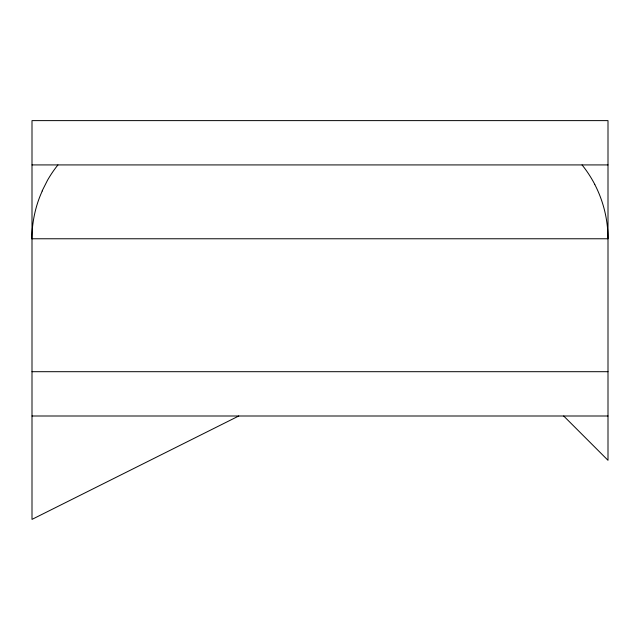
<?xml version="1.0" encoding="UTF-8"?>
<svg xmlns="http://www.w3.org/2000/svg" width="640" height="640" viewBox="0 0 640 640"><rect width="100%" height="100%" fill="white"/><g stroke="black" fill="none" stroke-linecap="round" stroke-linejoin="round"><path stroke-width="0.96" d="M42.104 190.968L47.544 180.192A126.392 89.376 90 0 1 57.928 164.936M238.768 416L32 519.384L32 120.616L608 120.616L608 460.304L563.696 416M32 164.92L608 164.92M32 238.768L608 238.768C608.016 219.928 603.432 201.112 594.744 184.392M32 371.696L608 371.696M32 416L608 416M31.824 238.768A89.816 63.512 90 0 1 42.24 191.096M582.064 164.952A123.848 87.576 90 0 1 594.768 184.36"/></g></svg>
